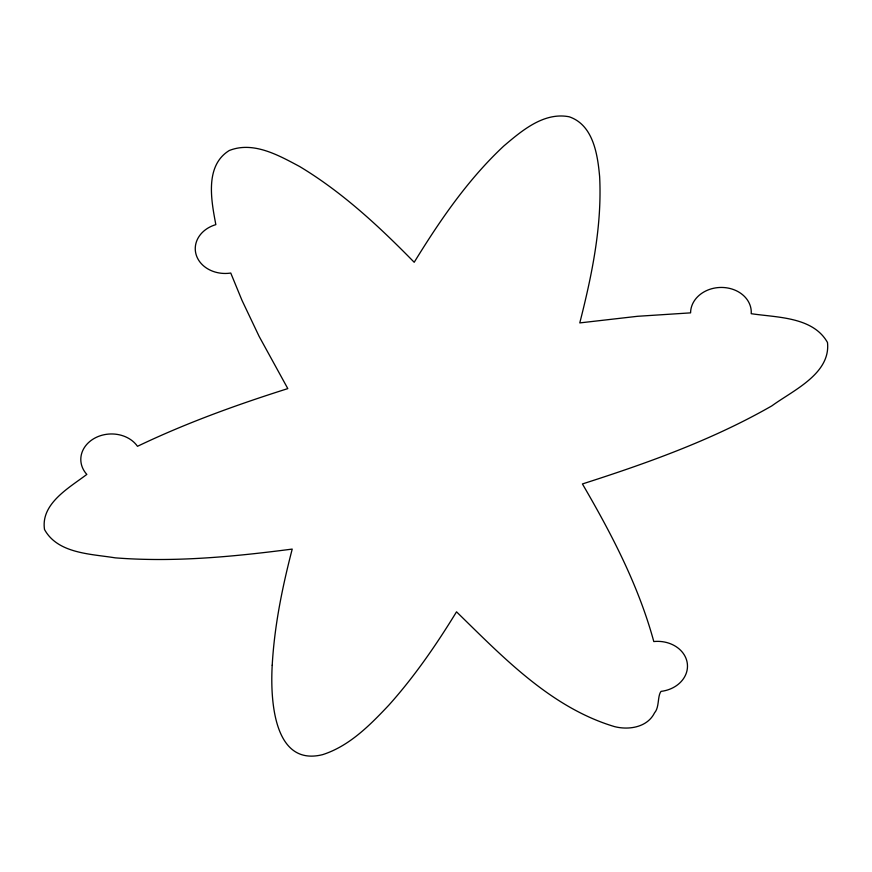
<?xml version="1.0" encoding="UTF-8"?>
<svg xmlns="http://www.w3.org/2000/svg" width="872" height="872" viewBox="0 0 872 872"><rect width="100%" height="100%" fill="white"/><g stroke="black" fill="none" stroke-linecap="round" stroke-linejoin="round"><path stroke-width="1.31" d="M272.217 665.216C270.342 697.371 272.762 767.218 322.684 754.629C349.498 746.007 369.957 725.144 388.825 705.176C414.527 676.487 436.425 644.626 456.525 611.828C502.795 656.965 550.733 707.486 614.389 726.572C628.745 730.322 647.373 727.39 654.512 712.882C659.559 707.312 657.324 695.987 661.052 691.376A30.346 25.125 -2.1 0 0 687.267 663.145A30.346 25.125 -2.1 0 0 653.793 641.552C638.577 585.624 611.501 533.784 582.42 483.949C647.493 463.097 712.424 439.913 771.894 405.84C792.844 390.514 830.918 373.739 827.484 342.478C812.922 316.667 776.996 317.582 751.217 313.691A30.346 25.125 -2.1 0 0 721.853 287.444A30.346 25.125 -2.1 0 0 690.591 312.863L637.53 316.296L579.782 322.913C591.892 275.247 602.138 226.208 599.642 176.754C597.658 154.736 593.385 125.056 569.242 116.794C543.877 111.823 521.761 130.746 503.809 145.995C467.85 179.578 439.837 220.562 414.2 262.276C379.364 226.676 342.489 192.276 299.619 166.508C278.724 155.358 253.327 140.926 229.238 150.529C204.473 165.811 211.329 200.734 215.842 224.638A30.346 25.125 -2.1 0 0 196.047 254.362A30.346 25.125 -2.1 0 0 229.51 273.209L230.753 273.034L241.98 300.328L259.137 336.407L287.804 388.607C236.617 404.804 185.943 423.084 137.482 446.311A30.346 25.125 -2.1 0 0 94.514 438.267A30.346 25.125 -2.1 0 0 86.829 474.412C69.28 487.721 40.515 503.613 44.516 529.522C57.857 553.796 91.026 553.873 115.137 557.84C174.247 562.495 233.598 556.685 292.218 549.088C282.332 587.139 274.408 625.889 272.217 665.216"/></g></svg>
